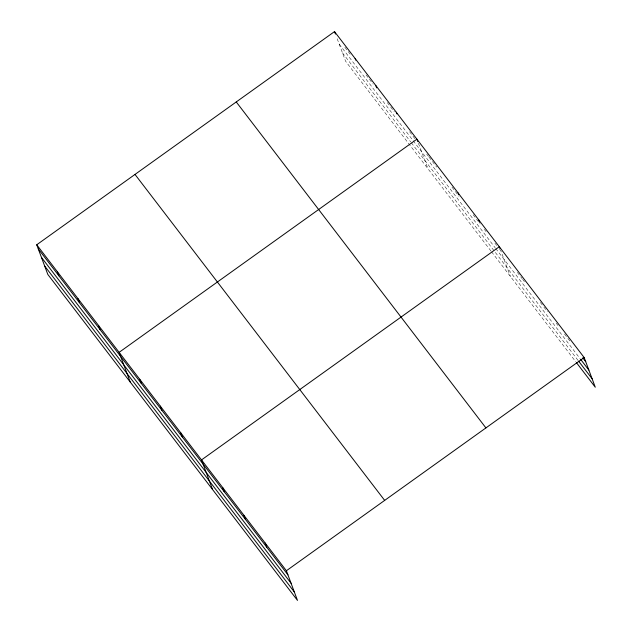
<?xml version="1.0" encoding="UTF-8"?>
<svg xmlns="http://www.w3.org/2000/svg" width="632" height="632" viewBox="0 0 632 632"><rect width="100%" height="100%" fill="white"/><g stroke="black" fill="none" stroke-linecap="round" stroke-linejoin="round"><path stroke-width="0.47" stroke-dasharray="3.16 2.37" d="M344.89 47.25L351.36 55.703M366.078 74.908L373.133 84.127M387.258 102.566L394.321 111.793M409.623 131.764L414.916 138.685M426.687 154.05L428.457 156.357M429.041 157.123L436.696 167.109M451.991 187.088L459.053 196.307M473.178 214.746L480.241 223.965M484.365 229.345L486.127 231.652M494.951 243.178L496.72 245.485M499.659 249.324L500.836 250.857L510.387 276.389M517.347 272.408L522.064 278.57M522.648 279.336L524.418 281.643M540.336 302.428L543.283 306.275M543.868 307.041L547.407 311.663M556.247 323.205L558.017 325.512M564.502 333.98L570.396 341.675M339.21 44.145L495.164 247.76M495.749 248.526L580.034 358.565M342.457 52.827L410.721 141.955M411.313 142.721L577.972 360.319M490.961 251.03L345.609 61.249L336.374 36.569M491.554 251.805L575.815 361.82M418.447 143.29L427.998 168.823"/><path stroke-width="0.95" d="M36.727 244.782L286.391 570.751L297.482 600.4L47.819 274.438L36.727 244.782L334.518 31.6L584.181 357.562L595.273 387.219L576.408 362.586M286.391 570.751L584.181 357.562M582.775 357.838L585.722 361.686M580.618 359.339L588.874 370.115M578.564 361.093L592.121 378.789M236.25 101.95L485.913 427.911M135.003 174.432L384.667 500.394M38.276 248.905L287.939 574.875M41.42 257.335L291.083 583.297M44.667 266.009L294.33 591.979M499.912 248.384L499.296 246.733L201.505 459.922L212.597 489.571M478.701 219.841L479.625 222.322M458.105 192.95L458.721 194.601M417.831 141.639L416.907 139.166L119.116 352.356L130.208 382.005M396.311 112.275L396.928 113.926M375.716 85.383L376.64 87.856M355.121 58.492L355.737 60.143M334.518 31.6L335.442 34.073M265.171 543.038L266.712 547.162M243.952 515.333L245.493 519.457M222.733 487.627L224.273 491.751M180.91 433.031L182.451 437.154M160.315 406.139L161.855 410.263M139.719 379.247L141.26 383.371M98.521 325.464L100.061 329.58M77.926 298.565L79.466 302.688M57.33 271.673L58.871 275.797"/></g></svg>
